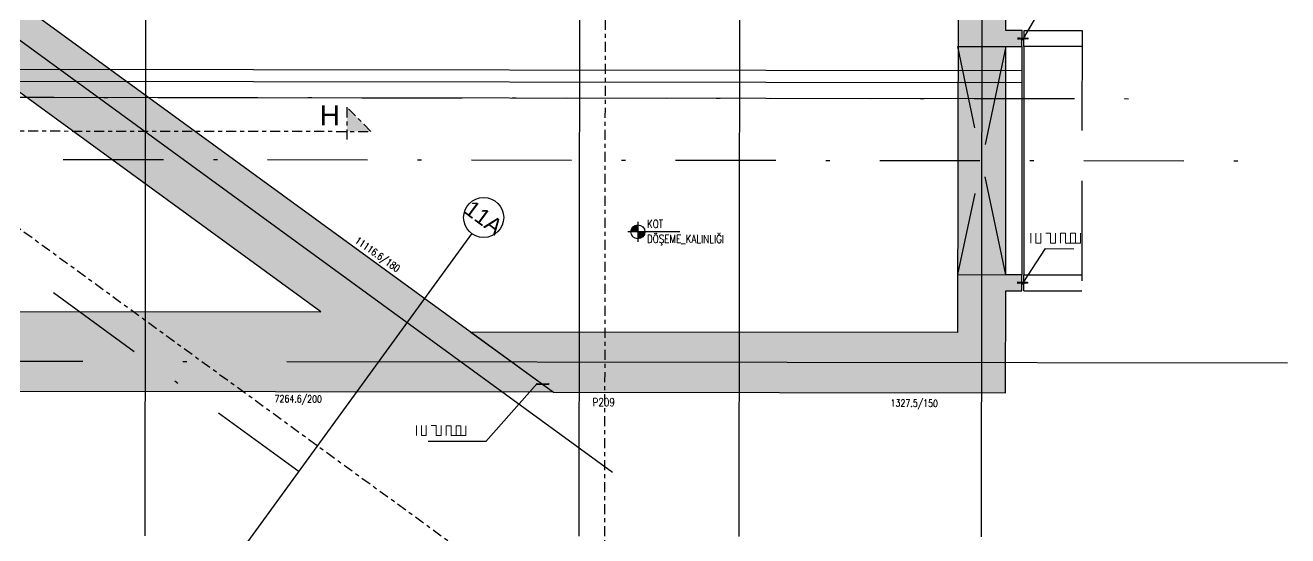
# Model space of a CAD drawing. Header units: millimetres. Extents: x 400382 to 401267, y 4543945 to 4544126.
# Drawn here: x 400792.59 to 400824.14, y 4544004.25 to 4544017 of the extents above; entities that cross this region are included whole.
import ezdxf
from ezdxf.enums import TextEntityAlignment as Align

# ---------------------------------------------------------------- set-up
doc = ezdxf.new("R2010")
doc.units = ezdxf.units.MM
for name, pattern in [('AKS', [3, 2.5, -0.25, 0, -0.25]), ('CENTER', [2, 1.25, -0.25, 0.25, -0.25]), ('CONTINU', [0]), ('DASHDOT2', [0.5, 0.25, -0.125, 0, -0.125]), ('HIDDEN', [0.375, 0.25, -0.125]), ('UUC-ST-KAL-I05-101-U-000$0$ACAD_ISO05W100', [33, 24, -3, 0, -3, 0, -3])]:
    doc.linetypes.add(name, pattern=pattern)
for name, color, linetype in [('aks prota', 2, 'AKS'), ('caks prota', 4, 'Continuous'), ('kesit tarama prota', 252, 'Continuous'), ('kiriş prota', 6, 'Continuous'), ('kolon tarama prota', 252, 'Continuous'), ('lperde prota', 4, 'Continuous'), ('merdiven prota', 2, 'Continuous'), ('not çizgisi prota', 4, 'Continuous'), ('perde prota', 1, 'Continuous'), ('PRT-AL-TUNEL_EKSENI', 14, 'DASHDOT2'), ('skesit prota', 7, 'Continuous'), ('st-s_level (kot)', 6, 'Continuous'), ('st-s_levelmark (kot işareti)', 4, 'Continuous'), ('st_s_su tutucu', 2, 'Continuous'), ('st_s_ölçü', 4, 'Continuous'), ('taks prota', 7, 'Continuous'), ('temel prota', 6, 'Continuous'), ('tkesit prota', 7, 'Continuous'), ('tperde prota', 6, 'Continuous'), ('UUC-ST-KAL-I05-101-U-000$0$st_s_su tutucu', 2, 'Continuous')]:
    doc.layers.add(name, color=color, linetype=linetype)
doc.styles.add('Arial', font='Arial.ttf')
doc.styles.add('OLCU', font='romanstw.shx')
doc.styles.add('TAKS', font='Arial Unicode.ttf')
doc.styles.add('tkolon', font='romanstw.shx')
doc.dimstyles.new('1-50', dxfattribs={"dimtxt": 10, "dimasz": 4, "dimexe": 4, "dimexo": 8, "dimgap": 4, "dimtad": 1, "dimdec": 1, "dimrnd": 0.05, "dimzin": 9, "dimdsep": 46, "dimtxsty": 'OLCU', "dimblk1": 'OBLIQUE', "dimblk2": 'OBLIQUE', "dimsah": 1, "dimcen": 2, "dimdle": 4, "dimclrd": 4, "dimclre": 4, "dimclrt": 3, "dimadec": 1, "dimazin": 0, "dimtfac": 1, "dimtdec": 1, "dimtix": 1, "dimtmove": 2, "dimatfit": 3, "dimldrblk": 'OBLIQUE', "dimfxl": 1, "dimtvp": 1, "dimtolj": 1, "dimtzin": 1, "dimarcsym": 0})

# ---------------------------------------------------------------- blocks, each defined once
blk = doc.blocks.new('_Oblique')
at = {"layer": 'st_s_ölçü', "lineweight": -2}
blk.add_line((-0.5, -0.5), (0.5, 0.5), dxfattribs=at)

msp = doc.modelspace()

# ---------------------------------------------------------------- hatches: boundary and pattern name
at = {"layer": 'kesit tarama prota'}
h = msp.add_hatch(color=256, dxfattribs=at)
h.dxf.hatch_style = 1
h.paths.add_polyline_path([(400800.62907, 4544014.9503), (400801.22832, 4544014.34954), (400800.62832, 4544014.35029)])
at = {"layer": 'kolon tarama prota'}
h = msp.add_hatch(color=256, dxfattribs=at)
h.dxf.hatch_style = 1
h.paths.add_polyline_path([(400803.72632, 4544009.33707), (400715.93468, 4544073.28909), (400690.79298, 4544038.77523), (400692.00541, 4544037.89203), (400705.8401, 4544027.81608), (400705.82967, 4544017.50939), (400720.00495, 4544017.49169), (400733.14296, 4544007.9252), (400805.78903, 4544007.83448)])
h.paths.add_polyline_path([(400733.45489, 4544009.92483), (400720.72959, 4544019.1908), (400707.52936, 4544019.20728), (400707.54135, 4544028.80376), (400693.46935, 4544039.05249), (400716.49142, 4544070.65657), (400799.97638, 4544009.84175)], flags=16)
h.paths.add_polyline_path([(400750.0006, 4544017.95423), (400750.00216, 4544019.20424), (400747.90215, 4544019.20686), (400747.90058, 4544017.95685), (400746.43136, 4544017.95869), (400746.4411, 4544025.75874), (400750.64986, 4544025.75349), (400750.6483, 4544024.50348), (400752.74831, 4544024.50085), (400752.74935, 4544025.75086), (400762.30539, 4544025.73893), (400762.30436, 4544024.48873), (400764.03966, 4544024.48656), (400764.03148, 4544017.93671), (400761.73966, 4544017.93957), (400761.74122, 4544019.18958), (400759.64121, 4544019.1922), (400759.63964, 4544017.94219)], flags=0)
h.paths.add_polyline_path([(400750.30098, 4544018.25386), (400750.30254, 4544019.50387), (400747.60252, 4544019.50724), (400747.60096, 4544018.25723), (400746.73174, 4544018.25832), (400746.74073, 4544025.45836), (400750.34948, 4544025.45386), (400750.34792, 4544024.20385), (400753.04794, 4544024.20048), (400753.0495, 4544025.45049), (400762.00554, 4544025.4393), (400762.00398, 4544024.1891), (400763.73928, 4544024.18693), (400763.73185, 4544018.23709), (400762.04004, 4544018.2392), (400762.0416, 4544019.48921), (400759.34158, 4544019.49258), (400759.34002, 4544018.24257)], flags=0)
h.paths.add_polyline_path([(400728.48066, 4544057.22162), (400728.23818, 4544057.39825), (400729.41578, 4544059.01483), (400729.65826, 4544058.83819)], flags=0)
h = msp.add_hatch(color=256, dxfattribs=at)
h.dxf.hatch_style = 1
h.paths.add_polyline_path([(400769.48527, 4544034.28003), (400815.91744, 4544034.22205), (400815.88634, 4544009.32188), (400803.72632, 4544009.33707), (400805.78903, 4544007.83448), (400817.08448, 4544007.82037), (400817.08766, 4544010.37039), (400817.48766, 4544010.36989), (400817.48816, 4544010.76989), (400817.08816, 4544010.77039), (400817.09528, 4544016.47043), (400817.49528, 4544016.46993), (400817.49578, 4544016.86993), (400817.09578, 4544016.87043), (400817.10802, 4544026.6705), (400817.50802, 4544026.67), (400817.50852, 4544027.07), (400817.10852, 4544027.0705), (400817.11563, 4544032.77054), (400817.51564, 4544032.77004), (400817.51614, 4544033.17004), (400817.11613, 4544033.17054), (400817.11932, 4544035.72056), (400767.42256, 4544035.78262)])
at = {"layer": 'st-s_levelmark (kot işareti)'}
h = msp.add_hatch(color=256, dxfattribs=at)
h.paths.add_polyline_path([(400807.89822, 4544012.01452, 0.41421356), (400807.723, 4544011.83974), (400807.898, 4544011.83952)])
h.paths.add_polyline_path([(400808.073, 4544011.8393), (400807.898, 4544011.83952), (400807.89778, 4544011.66452, 0.41421356)])

# ---------------------------------------------------------------- linework, layer by layer
at = {"layer": 'aks prota', "ltscale": 10}
for p, q in [((400807.26333, 4544005.83262), (400712.74796, 4544074.68256)), ((400795.58484, 4544004.24919), (400795.62801, 4544038.81864)), ((400806.42991, 4544004.23565), (400806.47309, 4544038.81026)), ((400810.42994, 4544004.23065), (400810.47312, 4544038.80526)), ((400816.47998, 4544004.22309), (400816.52316, 4544038.79771)), ((400796.09832, 4544001.28449), (400803.75271, 4544011.79224)), ((400824.12934, 4544008.56158), (400660.93537, 4544008.76538))]:
    msp.add_line(p, q, dxfattribs=at)
at = {"layer": 'caks prota', "ltscale": 0.05}
msp.add_circle((400804.0448, 4544012.19807), 0.5, dxfattribs=at)
at = {"layer": 'kiriş prota'}
for p, q in [((400817.49528, 4544016.46993), (400817.48816, 4544010.76989)), ((400665.99264, 4544015.35912), (400817.49366, 4544015.16992))]:
    msp.add_line(p, q, dxfattribs=at)
at = {"layer": 'kolon tarama prota'}
for p, q in [((400817.54528, 4544016.46987), (400817.54578, 4544016.86987)), ((400817.54578, 4544016.86987), (400818.99579, 4544016.86806)), ((400817.54528, 4544016.46987), (400817.53816, 4544010.76983)), ((400818.99529, 4544016.46806), (400817.54528, 4544016.46987)), ((400817.53766, 4544010.36983), (400817.53816, 4544010.76983)), ((400817.53816, 4544010.76983), (400818.98817, 4544010.76802)), ((400817.53766, 4544010.36983), (400818.98767, 4544010.36802))]:
    msp.add_line(p, q, dxfattribs=at)
at = {"layer": 'kolon tarama prota', "linetype": 'HIDDEN', "ltscale": 10}
msp.add_line((400818.99579, 4544016.86806), (400818.98767, 4544010.36802), dxfattribs=at)
at = {"layer": 'merdiven prota', "linetype": 'HIDDEN', "ltscale": 10}
for p, q in [((400817.09528, 4544016.47043), (400815.88815, 4544010.77189)), ((400815.89527, 4544016.47193), (400817.09528, 4544016.47043)), ((400817.08816, 4544010.77039), (400815.89527, 4544016.47193)), ((400815.88815, 4544010.77189), (400817.08816, 4544010.77039))]:
    msp.add_line(p, q, dxfattribs=at)
at = {"layer": 'not çizgisi prota'}
for points in [[(400817.52928, 4544016.66855), (400818.09395, 4544017.61995), (400819.53234, 4544017.61815)], [(400817.52166, 4544010.56851), (400818.0862, 4544011.41991), (400818.79241, 4544011.41903)], [(400805.37761, 4544008.04906), (400804.09823, 4544006.60322), (400802.65984, 4544006.60502)]]:
    msp.add_lwpolyline(points, dxfattribs=at)
at = {"layer": 'perde prota'}
for p, q in [((400715.93468, 4544073.28909), (400805.78903, 4544007.83448)), ((400799.97638, 4544009.84175), (400716.49142, 4544070.65657)), ((400815.91744, 4544034.22205), (400815.88634, 4544009.32188)), ((400817.09578, 4544016.87043), (400817.10802, 4544026.6705)), ((400817.49578, 4544016.86993), (400817.09578, 4544016.87043)), ((400817.49528, 4544016.46993), (400817.49578, 4544016.86993)), ((400817.08816, 4544010.77039), (400817.09528, 4544016.47043)), ((400817.09528, 4544016.47043), (400817.49528, 4544016.46993)), ((400817.48816, 4544010.76989), (400817.08816, 4544010.77039)), ((400817.48766, 4544010.36989), (400817.48816, 4544010.76989)), ((400817.08448, 4544007.82037), (400817.08766, 4544010.37039)), ((400817.08766, 4544010.37039), (400817.48766, 4544010.36989)), ((400733.45489, 4544009.92483), (400799.97638, 4544009.84175)), ((400815.88634, 4544009.32188), (400803.72632, 4544009.33707)), ((400803.72632, 4544009.33707), (400805.78903, 4544007.83448)), ((400805.78903, 4544007.83448), (400733.14296, 4544007.9252)), ((400805.78903, 4544007.83448), (400817.08448, 4544007.82037))]:
    msp.add_line(p, q, dxfattribs=at)
at = {"layer": 'PRT-AL-TUNEL_EKSENI', "ltscale": 10}
for p, q in [((400799.43729, 4544005.84239), (400710.03948, 4544070.96443)), ((400658.20408, 4544015.36885), (400821.39805, 4544015.16505)), ((400660.94168, 4544013.81542), (400824.13565, 4544013.61161))]:
    msp.add_line(p, q, dxfattribs=at)
at = {"layer": 'skesit prota', "linetype": 'CENTER', "ltscale": 0.2}
for p, q in [((400708.9818, 4544072.72414), (400804.92401, 4544002.83481)), ((400807.10616, 4544038.5891), (400807.05813, 4544000.13444)), ((400800.62907, 4544014.9503), (400800.62794, 4544014.05029)), ((400801.22832, 4544014.34954), (400800.62907, 4544014.9503)), ((400722.26236, 4544014.44816), (400801.22832, 4544014.34954))]:
    msp.add_line(p, q, dxfattribs=at)
at = {"layer": 'st-s_levelmark (kot işareti)'}
for p, q in [((400808.948, 4544011.83821), (400807.648, 4544011.83983)), ((400807.89831, 4544012.08952), (400807.89769, 4544011.58952))]:
    msp.add_line(p, q, dxfattribs=at)
msp.add_circle((400807.898, 4544011.83952), 0.175, dxfattribs=at)
at = {"layer": 'st_s_su tutucu', "linetype": 'CONTINU', "ltscale": 0.2}
for p, q in [((400805.37336, 4544008.02469), (400805.37339, 4544008.04869)), ((400805.37736, 4544008.02468), (400805.37336, 4544008.02469)), ((400805.37339, 4544008.04869), (400805.37739, 4544008.04868)), ((400805.38404, 4544008.03468), (400805.37736, 4544008.02468)), ((400805.37739, 4544008.04868), (400805.38405, 4544008.03868)), ((400805.42179, 4544008.03463), (400805.38404, 4544008.03468)), ((400805.38405, 4544008.03868), (400805.4218, 4544008.03863)), ((400805.42179, 4544008.03013), (400805.42179, 4544008.03463)), ((400805.42495, 4544008.03012), (400805.42179, 4544008.03013)), ((400805.4218, 4544008.03863), (400805.4218, 4544008.04313)), ((400805.4218, 4544008.04313), (400805.42497, 4544008.04313)), ((400805.42496, 4544008.03462), (400805.42495, 4544008.03012)), ((400805.42497, 4544008.04313), (400805.42496, 4544008.03862)), ((400805.42496, 4544008.03862), (400805.4718, 4544008.03857)), ((400805.47179, 4544008.03457), (400805.42496, 4544008.03462)), ((400805.47179, 4544008.03006), (400805.47179, 4544008.03457)), ((400805.47495, 4544008.03006), (400805.47179, 4544008.03006)), ((400805.4718, 4544008.03857), (400805.4718, 4544008.04307)), ((400805.4718, 4544008.04307), (400805.47497, 4544008.04306)), ((400805.47496, 4544008.03456), (400805.47495, 4544008.03006)), ((400805.52104, 4544008.0345), (400805.47496, 4544008.03456)), ((400805.47497, 4544008.04306), (400805.47497, 4544008.03856)), ((400805.47497, 4544008.03856), (400805.52105, 4544008.0385)), ((400805.52104, 4544008.0345), (400805.52103, 4544008.028)), ((400805.52103, 4544008.028), (400805.5257, 4544008.028)), ((400805.52106, 4544008.04501), (400805.52105, 4544008.0385)), ((400805.52572, 4544008.045), (400805.52106, 4544008.04501)), ((400805.5257, 4544008.028), (400805.52571, 4544008.0345)), ((400805.52571, 4544008.0345), (400805.57179, 4544008.03444)), ((400805.52572, 4544008.0385), (400805.52572, 4544008.045)), ((400805.5718, 4544008.03844), (400805.52572, 4544008.0385)), ((400805.57179, 4544008.03444), (400805.57179, 4544008.02994)), ((400805.57179, 4544008.02994), (400805.57496, 4544008.02994)), ((400805.57497, 4544008.04294), (400805.5718, 4544008.04294)), ((400805.5718, 4544008.04294), (400805.5718, 4544008.03844)), ((400805.57496, 4544008.02994), (400805.57496, 4544008.03444)), ((400805.57496, 4544008.03444), (400805.62179, 4544008.03438)), ((400805.57497, 4544008.03844), (400805.57497, 4544008.04294)), ((400805.6218, 4544008.03838), (400805.57497, 4544008.03844)), ((400805.62179, 4544008.03438), (400805.62179, 4544008.02988)), ((400805.62179, 4544008.02988), (400805.62496, 4544008.02987)), ((400805.62497, 4544008.04288), (400805.6218, 4544008.04288)), ((400805.6218, 4544008.04288), (400805.6218, 4544008.03838)), ((400805.62496, 4544008.02987), (400805.62496, 4544008.03437)), ((400805.62496, 4544008.03437), (400805.66271, 4544008.03433)), ((400805.62497, 4544008.03838), (400805.62497, 4544008.04288)), ((400805.66272, 4544008.03833), (400805.62497, 4544008.03838)), ((400805.66271, 4544008.03433), (400805.66937, 4544008.02432)), ((400805.6694, 4544008.04832), (400805.66272, 4544008.03833)), ((400805.66937, 4544008.02432), (400805.67337, 4544008.02431)), ((400805.6734, 4544008.04831), (400805.6694, 4544008.04832)), ((400805.67337, 4544008.02431), (400805.6734, 4544008.04831))]:
    msp.add_line(p, q, dxfattribs=at)
at = {"layer": 'st_s_ölçü', "color": 6, "lineweight": 0}
for p, q in [((400817.71643, 4544011.68335), (400817.71658, 4544011.80711)), ((400817.71658, 4544011.80711), (400817.71643, 4544011.68335)), ((400817.84035, 4544011.80695), (400817.84004, 4544011.55943)), ((400817.9638, 4544011.55928), (400817.96411, 4544011.8068)), ((400818.08787, 4544011.80665), (400818.21163, 4544011.80649)), ((400818.21163, 4544011.80649), (400818.21132, 4544011.55897)), ((400818.21163, 4544011.80649), (400818.21132, 4544011.55897)), ((400818.33508, 4544011.55882), (400818.33539, 4544011.80634)), ((400818.45915, 4544011.80618), (400818.45884, 4544011.55866)), ((400818.45915, 4544011.80618), (400818.58291, 4544011.80603)), ((400818.58291, 4544011.80603), (400818.5826, 4544011.55851)), ((400818.70636, 4544011.55835), (400818.70667, 4544011.80587)), ((400818.70667, 4544011.80587), (400818.70651, 4544011.68211)), ((400818.83043, 4544011.80572), (400818.70667, 4544011.80587)), ((400818.83043, 4544011.80572), (400818.83012, 4544011.5582)), ((400818.83027, 4544011.68196), (400818.83043, 4544011.80572)), ((400818.95388, 4544011.55804), (400818.95419, 4544011.80556)), ((400817.71643, 4544011.68335), (400817.71628, 4544011.55959)), ((400817.84004, 4544011.55943), (400817.9638, 4544011.55928)), ((400818.21132, 4544011.55897), (400818.33508, 4544011.55882)), ((400818.5826, 4544011.55851), (400818.70636, 4544011.55835)), ((400818.70651, 4544011.68211), (400818.70636, 4544011.55835)), ((400818.70636, 4544011.55835), (400818.83012, 4544011.5582)), ((400818.83012, 4544011.5582), (400818.95388, 4544011.55804)), ((400802.36411, 4544006.87586), (400802.36395, 4544006.7521)), ((400802.36411, 4544006.87586), (400802.36426, 4544006.99962)), ((400802.36426, 4544006.99962), (400802.36411, 4544006.87586)), ((400802.48802, 4544006.99946), (400802.48771, 4544006.75194)), ((400802.48771, 4544006.75194), (400802.61147, 4544006.75179)), ((400802.61147, 4544006.75179), (400802.61178, 4544006.99931)), ((400802.73554, 4544006.99915), (400802.8593, 4544006.999)), ((400802.8593, 4544006.999), (400802.85899, 4544006.75148)), ((400802.8593, 4544006.999), (400802.85899, 4544006.75148)), ((400802.85899, 4544006.75148), (400802.98275, 4544006.75132)), ((400802.98275, 4544006.75132), (400802.98306, 4544006.99884)), ((400803.10682, 4544006.99869), (400803.10651, 4544006.75117)), ((400803.10682, 4544006.99869), (400803.23058, 4544006.99853)), ((400803.23058, 4544006.99853), (400803.23027, 4544006.75101)), ((400803.23027, 4544006.75101), (400803.35403, 4544006.75086)), ((400803.35403, 4544006.75086), (400803.35434, 4544006.99838)), ((400803.35419, 4544006.87462), (400803.35403, 4544006.75086)), ((400803.35403, 4544006.75086), (400803.4778, 4544006.7507)), ((400803.35434, 4544006.99838), (400803.35419, 4544006.87462)), ((400803.4781, 4544006.99823), (400803.35434, 4544006.99838)), ((400803.4781, 4544006.99823), (400803.4778, 4544006.7507)), ((400803.4778, 4544006.7507), (400803.60156, 4544006.75055)), ((400803.47795, 4544006.87447), (400803.4781, 4544006.99823)), ((400803.60156, 4544006.75055), (400803.60186, 4544006.99807))]:
    msp.add_line(p, q, dxfattribs=at)
at = {"layer": 'temel prota', "color": 5}
for p, q in [((400665.99351, 4544016.05913), (400817.49453, 4544015.86993)), ((400665.99314, 4544015.75912), (400817.49416, 4544015.56992))]:
    msp.add_line(p, q, dxfattribs=at)
at = {"layer": 'UUC-ST-KAL-I05-101-U-000$0$st_s_su tutucu', "linetype": 'UUC-ST-KAL-I05-101-U-000$0$ACAD_ISO05W100', "ltscale": 0.05}
for p, q in [((400817.39093, 4544016.68566), (400817.39089, 4544016.65446)), ((400817.39089, 4544016.65446), (400817.39609, 4544016.65446)), ((400817.39613, 4544016.68566), (400817.39093, 4544016.68566)), ((400817.39609, 4544016.65446), (400817.40477, 4544016.66744)), ((400817.40478, 4544016.67264), (400817.39613, 4544016.68566)), ((400817.40477, 4544016.66744), (400817.42546, 4544016.66742)), ((400817.42546, 4544016.67262), (400817.40478, 4544016.67264)), ((400817.42546, 4544016.66742), (400817.42545, 4544016.66157)), ((400817.42545, 4544016.66157), (400817.42957, 4544016.66156)), ((400817.42547, 4544016.67847), (400817.42546, 4544016.67262)), ((400817.42959, 4544016.67847), (400817.42547, 4544016.67847)), ((400817.42957, 4544016.66156), (400817.42958, 4544016.66741)), ((400817.42958, 4544016.67261), (400817.42959, 4544016.67847)), ((400817.46229, 4544016.67257), (400817.42958, 4544016.67261)), ((400817.42958, 4544016.66741), (400817.46229, 4544016.66737)), ((400817.46229, 4544016.66737), (400817.46228, 4544016.66152)), ((400817.46228, 4544016.66152), (400817.4664, 4544016.66152)), ((400817.4623, 4544016.67842), (400817.46229, 4544016.67257)), ((400817.46642, 4544016.67842), (400817.4623, 4544016.67842)), ((400817.4664, 4544016.66152), (400817.4664, 4544016.66737)), ((400817.4664, 4544016.66737), (400817.50423, 4544016.66732)), ((400817.46641, 4544016.67257), (400817.46642, 4544016.67842)), ((400817.51225, 4544016.67251), (400817.46641, 4544016.67257)), ((400817.50573, 4544016.66472), (400817.49437, 4544016.64509)), ((400817.49587, 4544016.64249), (400817.54589, 4544016.64243)), ((400817.50188, 4544016.64941), (400817.51375, 4544016.66991)), ((400817.53839, 4544016.64677), (400817.50338, 4544016.64681)), ((400817.52808, 4544016.66989), (400817.53989, 4544016.64937)), ((400817.57542, 4544016.67243), (400817.52958, 4544016.67249)), ((400817.54739, 4544016.64502), (400817.53608, 4544016.66468)), ((400817.53758, 4544016.66728), (400817.57541, 4544016.66723)), ((400817.57541, 4544016.66723), (400817.5754, 4544016.66138)), ((400817.5754, 4544016.66138), (400817.57952, 4544016.66137)), ((400817.57954, 4544016.67828), (400817.57542, 4544016.67828)), ((400817.57542, 4544016.67828), (400817.57542, 4544016.67243)), ((400817.57952, 4544016.66137), (400817.57953, 4544016.66723)), ((400817.57953, 4544016.66723), (400817.61224, 4544016.66719)), ((400817.57954, 4544016.67243), (400817.57954, 4544016.67828)), ((400817.61225, 4544016.67239), (400817.57954, 4544016.67243)), ((400817.61224, 4544016.66719), (400817.61223, 4544016.66133)), ((400817.61223, 4544016.66133), (400817.61635, 4544016.66133)), ((400817.61637, 4544016.67823), (400817.61225, 4544016.67824)), ((400817.61225, 4544016.67824), (400817.61225, 4544016.67239)), ((400817.61635, 4544016.66133), (400817.61636, 4544016.66718)), ((400817.61636, 4544016.67238), (400817.61637, 4544016.67823)), ((400817.63705, 4544016.67235), (400817.61636, 4544016.67238)), ((400817.61636, 4544016.66718), (400817.63704, 4544016.66715)), ((400817.63704, 4544016.66715), (400817.64569, 4544016.65414)), ((400817.64573, 4544016.68534), (400817.63705, 4544016.67235)), ((400817.64569, 4544016.65414), (400817.65089, 4544016.65414)), ((400817.65093, 4544016.68534), (400817.64573, 4544016.68534)), ((400817.65089, 4544016.65414), (400817.65093, 4544016.68534)), ((400817.38331, 4544010.58562), (400817.38327, 4544010.55442)), ((400817.38327, 4544010.55442), (400817.38847, 4544010.55441)), ((400817.38851, 4544010.58561), (400817.38331, 4544010.58562)), ((400817.38847, 4544010.55441), (400817.39716, 4544010.5674)), ((400817.39716, 4544010.5726), (400817.38851, 4544010.58561)), ((400817.41785, 4544010.57258), (400817.39716, 4544010.5726)), ((400817.39716, 4544010.5674), (400817.41784, 4544010.56738)), ((400817.41784, 4544010.56738), (400817.41783, 4544010.56153)), ((400817.41783, 4544010.56153), (400817.42195, 4544010.56152)), ((400817.42197, 4544010.57842), (400817.41785, 4544010.57843)), ((400817.41785, 4544010.57843), (400817.41785, 4544010.57258)), ((400817.42195, 4544010.56152), (400817.42196, 4544010.56737)), ((400817.42196, 4544010.57257), (400817.42197, 4544010.57842)), ((400817.45467, 4544010.57253), (400817.42196, 4544010.57257)), ((400817.42196, 4544010.56737), (400817.45467, 4544010.56733)), ((400817.45467, 4544010.56733), (400817.45466, 4544010.56148)), ((400817.45466, 4544010.56148), (400817.45878, 4544010.56147)), ((400817.45468, 4544010.57838), (400817.45467, 4544010.57253)), ((400817.4588, 4544010.57838), (400817.45468, 4544010.57838)), ((400817.45878, 4544010.56147), (400817.45879, 4544010.56733)), ((400817.45879, 4544010.57253), (400817.4588, 4544010.57838)), ((400817.50463, 4544010.57247), (400817.45879, 4544010.57253)), ((400817.45879, 4544010.56733), (400817.49662, 4544010.56728)), ((400817.49811, 4544010.56468), (400817.48675, 4544010.54505)), ((400817.48825, 4544010.54245), (400817.53827, 4544010.54238)), ((400817.49426, 4544010.54937), (400817.50613, 4544010.56987)), ((400817.53077, 4544010.54673), (400817.49576, 4544010.54677)), ((400817.52046, 4544010.56985), (400817.53227, 4544010.54932)), ((400817.5678, 4544010.57239), (400817.52196, 4544010.57245)), ((400817.53977, 4544010.54498), (400817.52846, 4544010.56464)), ((400817.52996, 4544010.56724), (400817.56779, 4544010.56719)), ((400817.56779, 4544010.56719), (400817.56778, 4544010.56134)), ((400817.56778, 4544010.56134), (400817.5719, 4544010.56133)), ((400817.56781, 4544010.57824), (400817.5678, 4544010.57239)), ((400817.57192, 4544010.57824), (400817.56781, 4544010.57824)), ((400817.5719, 4544010.56133), (400817.57191, 4544010.56719)), ((400817.57191, 4544010.56719), (400817.60462, 4544010.56714)), ((400817.57192, 4544010.57239), (400817.57192, 4544010.57824)), ((400817.60463, 4544010.57234), (400817.57192, 4544010.57239)), ((400817.60462, 4544010.56714), (400817.60461, 4544010.56129)), ((400817.60461, 4544010.56129), (400817.60873, 4544010.56129)), ((400817.60464, 4544010.5782), (400817.60463, 4544010.57234)), ((400817.60875, 4544010.57819), (400817.60464, 4544010.5782)), ((400817.60873, 4544010.56129), (400817.60874, 4544010.56714)), ((400817.60874, 4544010.56714), (400817.62942, 4544010.56711)), ((400817.60875, 4544010.57234), (400817.60875, 4544010.57819)), ((400817.62943, 4544010.57231), (400817.60875, 4544010.57234)), ((400817.62942, 4544010.56711), (400817.63807, 4544010.5541)), ((400817.63811, 4544010.5853), (400817.62943, 4544010.57231)), ((400817.63807, 4544010.5541), (400817.64327, 4544010.5541)), ((400817.64331, 4544010.5853), (400817.63811, 4544010.5853)), ((400817.64327, 4544010.5541), (400817.64331, 4544010.5853))]:
    msp.add_line(p, q, dxfattribs=at)
for centre, start, end in [((400817.49587, 4544016.64422), 149.928448, 269.928454), ((400817.50338, 4544016.64854), 149.928413, 269.928402), ((400817.50423, 4544016.66559), 329.928459, 89.928441), ((400817.51225, 4544016.67078), 329.928474, 89.928471), ((400817.52958, 4544016.67076), 89.928442, 209.928434), ((400817.53758, 4544016.66555), 89.928448, 209.928428), ((400817.53839, 4544016.6485), 269.928435, 29.92843), ((400817.54589, 4544016.64416), 269.928435, 29.928438), ((400817.48825, 4544010.54418), 149.928476, 269.928454), ((400817.49576, 4544010.5485), 149.928431, 269.928421), ((400817.49661, 4544010.56555), 329.928455, 89.928448), ((400817.50463, 4544010.57074), 329.928452, 89.928462), ((400817.52196, 4544010.57071), 89.928452, 209.928456), ((400817.52996, 4544010.5655), 89.928448, 209.928427), ((400817.53077, 4544010.54846), 269.928427, 29.928434), ((400817.53827, 4544010.54412), 269.928452, 29.928456)]:
    msp.add_arc(centre, 0.00173, start, end, dxfattribs=at)

# ---------------------------------------------------------------- texts
at = {"layer": 'lperde prota', "style": 'tkolon', "width": 0.8}
for s, height, rotation, p in [('11116.6/180', 0.1800014, 324.397738, (400800.86093, 4544011.65943)), ('7264.6/200', 0.180001, 359.567962, (400798.81911, 4544007.6735)), ('1327.5/150', 0.180001, 359.567962, (400814.21078, 4544007.56603))]:
    msp.add_text(s, height=height, rotation=rotation, dxfattribs=at).set_placement(p, align=Align.MIDDLE_LEFT)
at = {"layer": 'st-s_level (kot)', "color": 6, "style": 'OLCU', "width": 0.8}
for tag, p in [('KOT', (400808.12482, 4544011.93704)), ('DÖŞEME_KALINLIĞI', (400808.12435, 4544011.56294))]:
    msp.add_attdef(tag, p, '', height=0.2, rotation=359.928449, dxfattribs=at)
at = {"layer": 'taks prota', "style": 'TAKS'}
msp.add_text('11A', height=0.400003, rotation=323.433614, dxfattribs=at).set_placement((400804.0448, 4544012.19807), align=Align.MIDDLE_CENTER)
at = {"layer": 'tkesit prota', "style": 'Arial'}
msp.add_text('H', height=0.5, rotation=359.928447, dxfattribs=at).set_placement((400799.94862, 4544014.50114))
at = {"layer": 'tperde prota', "style": 'tkolon', "width": 0.8}
msp.add_text('P209', height=0.200002, rotation=0.397738, dxfattribs=at).set_placement((400806.76616, 4544007.58219), align=Align.MIDDLE_LEFT)

# ---------------------------------------------------------------- leaders
at = {"layer": 'not çizgisi prota'}
msp.add_leader([(400822.61747, 4543995.66962), (400822.05891, 4543996.81938), (400820.62052, 4543996.81938)], dimstyle='1-50', override={"dimasz": 12, "dimgap": 4, "dimtad": 0}, dxfattribs=at)

doc.saveas('drawing.dxf')
